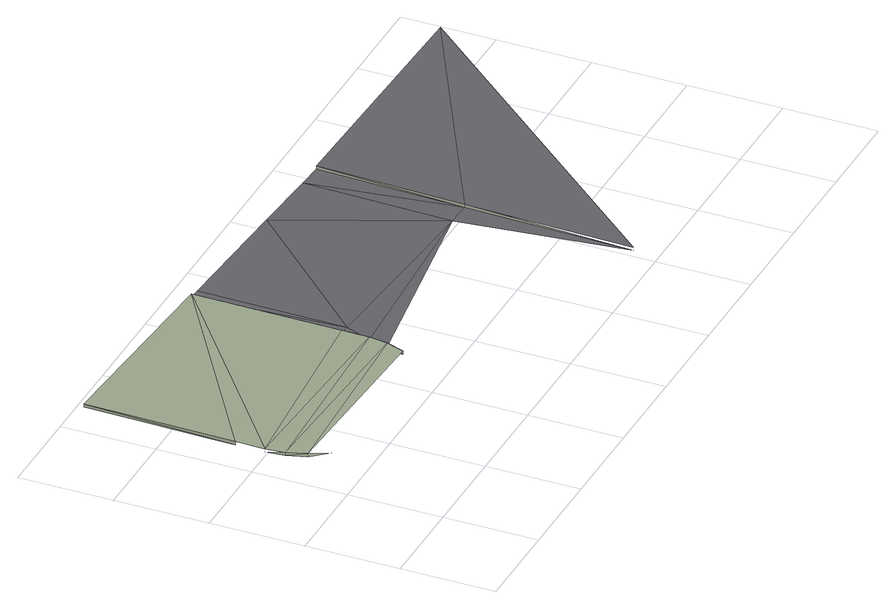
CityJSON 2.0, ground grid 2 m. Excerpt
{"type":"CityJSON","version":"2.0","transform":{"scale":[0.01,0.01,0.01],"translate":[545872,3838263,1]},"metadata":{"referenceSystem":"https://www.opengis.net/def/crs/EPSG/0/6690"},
"CityObjects":{
"road1":{"type":"Road","attributes":{"RoadStructureAttribute.sectionType":"4"},"geometry":[{"type":"MultiSurface","lod":"3","boundaries":[[[0,1,2]],[[0,3,1]],[[4,0,2]],[[3,5,1]],[[6,7,8]],[[9,6,8]],[[10,11,7]],[[2,1,12]],[[10,2,13]],[[13,14,10]],[[12,1,15]],[[8,7,11]],[[13,2,12]],[[11,10,14]],[[16,12,15]],[[16,17,12]],[[17,13,12]],[[17,18,13]],[[18,14,13]],[[18,19,14]],[[20,19,18]],[[19,11,14]],[[21,19,20]],[[22,21,20]],[[19,21,11]],[[23,18,17]],[[24,22,20]],[[23,24,20]],[[20,18,23]],[[25,26,23]],[[23,27,24]],[[26,25,28]],[[23,26,27]],[[28,29,26]],[[26,30,27]],[[30,26,29]],[[31,32,28]],[[32,29,28]]],"semantics":{"surfaces":[{"type":"AuxiliaryTrafficArea","function":"3000"},{"type":"TrafficArea","function":"1020"},{"type":"AuxiliaryTrafficArea","function":"2000"},{"type":"TrafficArea","function":"2000"}],"values":[0,0,0,0,0,0,0,0,0,0,0,0,0,0,0,0,0,0,0,0,1,0,1,1,0,1,1,1,1,1,1,2,1,2,1,2,3,3]}}]}
},
"vertices":[
[31,343,73],[44,302,80],[31,343,80],[44,302,73],[26,384,73],[66,263,79],[27,446,73],[27,446,80],[36,767,78],[36,767,71],[26,384,80],[500,748,63],[483,331,69],[490,371,68],[492,430,67],[467,291,70],[467,291,63],[483,331,62],[490,371,61],[492,430,60],[515,430,60],[500,748,56],[524,747,56],[972,412,41],[824,736,46],[1014,52,43],[1028,411,40],[981,729,40],[1028,411,47],[1041,727,45],[1041,727,38],[1014,52,50],[1576,706,54]
]}
